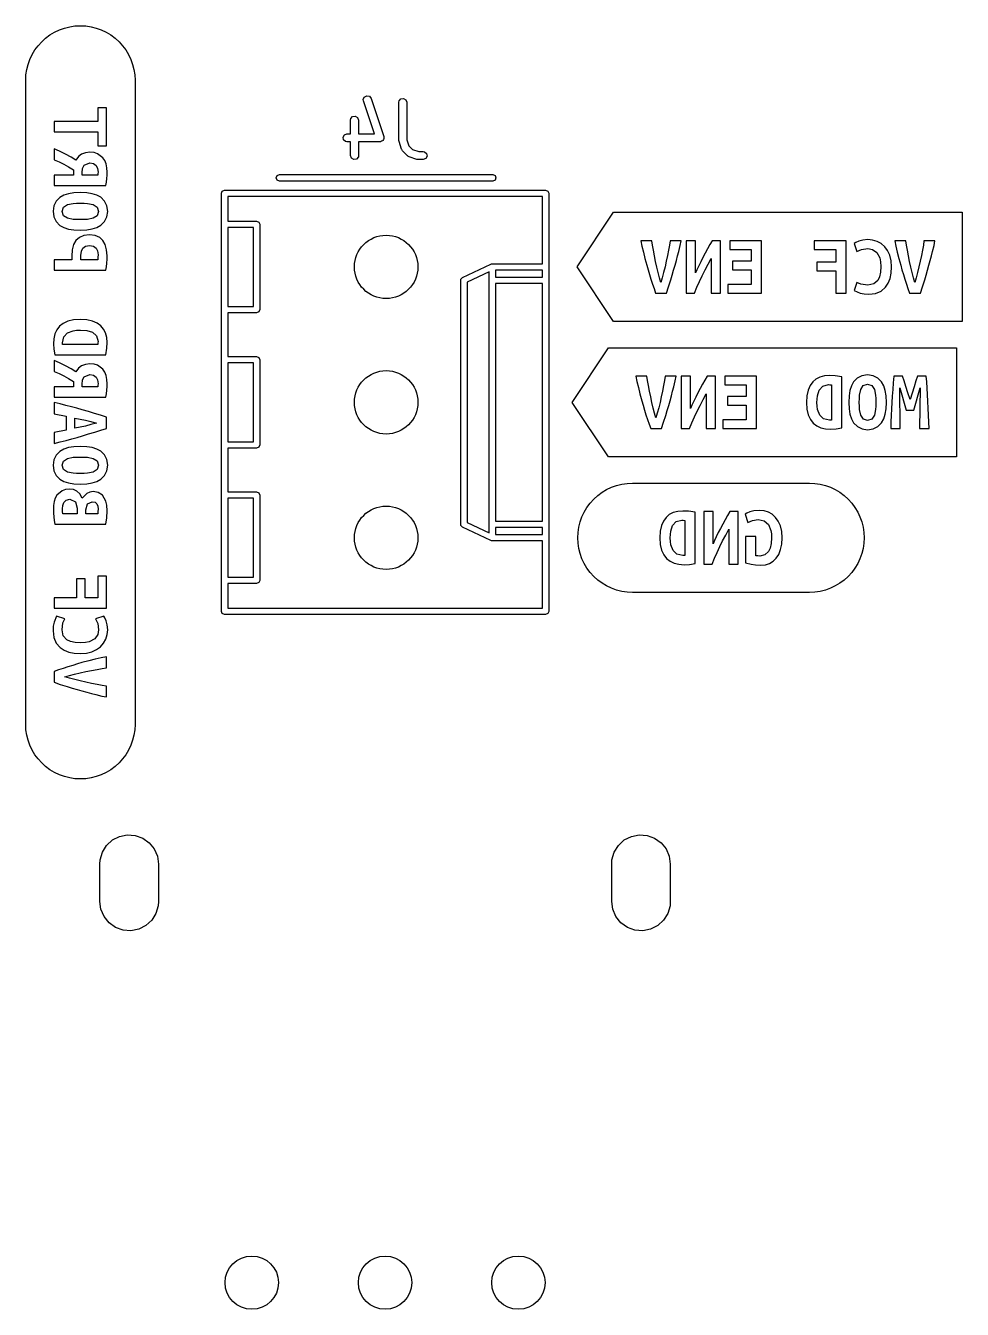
# Model space of a CAD drawing. Extents: x 64 to 231, y -147 to -43.
# Drawn here: x 64.26 to 81.82, y -146.04 to -121.97 of the extents above; entities that cross this region are included whole.
import ezdxf

# ---------------------------------------------------------------- set-up
doc = ezdxf.new("R2010")
doc.units = 0
doc.layers.add('BLACK', color=7, linetype='CONTINUOUS')

msp = doc.modelspace()

# ---------------------------------------------------------------- linework, layer by layer
at = {"layer": 'BLACK', "linetype": 'CONTINUOUS'}
for p, q in [((64.7986, -122.089), (64.8896, -122.046)), ((64.8896, -122.046), (64.9843, -122.012)), ((64.9843, -122.012), (65.082, -121.988)), ((65.082, -121.988), (65.1815, -121.973)), ((65.1815, -121.973), (65.282, -121.968)), ((65.282, -121.968), (65.3825, -121.973)), ((65.3825, -121.973), (65.482, -121.988)), ((65.482, -121.988), (65.5797, -122.012)), ((65.5797, -122.012), (65.6744, -122.046)), ((65.6744, -122.046), (65.7654, -122.089)), ((64.4894, -122.343), (64.5569, -122.268)), ((64.5569, -122.268), (64.6315, -122.201)), ((64.6315, -122.201), (64.7123, -122.141)), ((64.7123, -122.141), (64.7986, -122.089)), ((65.7654, -122.089), (65.8517, -122.141)), ((65.8517, -122.141), (65.9325, -122.201)), ((65.9325, -122.201), (66.0071, -122.268)), ((66.0071, -122.268), (66.0746, -122.343)), ((64.3347, -122.601), (64.3777, -122.51)), ((64.3777, -122.51), (64.4294, -122.424)), ((64.4294, -122.424), (64.4894, -122.343)), ((66.0746, -122.343), (66.1346, -122.424)), ((66.1346, -122.424), (66.1863, -122.51)), ((66.1863, -122.51), (66.2293, -122.601)), ((64.2763, -122.793), (64.3008, -122.696)), ((64.3008, -122.696), (64.3347, -122.601)), ((66.2293, -122.601), (66.2632, -122.696)), ((66.2632, -122.696), (66.2877, -122.793)), ((64.2566, -122.993), (64.2615, -122.893)), ((64.2566, -135.071), (64.2566, -122.993)), ((64.2615, -122.893), (64.2763, -122.793)), ((66.2877, -122.793), (66.3025, -122.893)), ((66.3025, -122.893), (66.3074, -122.993)), ((66.3074, -122.993), (66.3074, -135.071)), ((70.5887, -123.355), (70.6076, -123.307)), ((70.5925, -123.38), (70.5887, -123.355)), ((70.7977, -123.996), (70.5925, -123.38)), ((70.6076, -123.307), (70.6527, -123.283)), ((70.6527, -123.283), (70.7029, -123.293)), ((70.7029, -123.293), (70.7348, -123.333)), ((70.7348, -123.333), (70.9729, -124.047)), ((71.2553, -123.404), (71.2599, -123.379)), ((71.2553, -124.119), (71.2553, -123.404)), ((71.2599, -123.379), (71.2928, -123.339)), ((71.2928, -123.339), (71.3434, -123.331)), ((71.3434, -123.331), (71.3878, -123.356)), ((71.3878, -123.356), (71.4053, -123.404)), ((71.4053, -123.404), (71.4053, -124.106)), ((65.7725, -123.506), (65.6106, -123.506)), ((65.6106, -123.506), (65.6106, -123.765)), ((65.7725, -124.22), (65.7725, -123.506)), ((70.3506, -123.738), (70.3551, -123.712)), ((70.3506, -123.996), (70.3506, -123.738)), ((70.3551, -123.712), (70.3881, -123.673)), ((70.3881, -123.673), (70.4386, -123.664)), ((70.4386, -123.664), (70.483, -123.69)), ((70.483, -123.69), (70.5006, -123.738)), ((70.5006, -123.738), (70.5006, -123.996)), ((64.7899, -123.765), (64.7899, -123.962)), ((65.6106, -123.765), (64.7899, -123.765)), ((64.7899, -123.962), (65.6106, -123.962)), ((65.6106, -123.962), (65.6106, -124.22)), ((65.6106, -124.22), (65.7725, -124.22)), ((70.2089, -124.058), (70.2345, -124.014)), ((70.2178, -124.109), (70.2089, -124.058)), ((70.2571, -124.142), (70.2178, -124.109)), ((70.2345, -124.014), (70.2827, -123.996)), ((70.2827, -124.146), (70.2571, -124.142)), ((70.2827, -123.996), (70.3506, -123.996)), ((70.3506, -124.146), (70.2827, -124.146)), ((70.3506, -124.404), (70.3506, -124.146)), ((70.5006, -123.996), (70.7977, -123.996)), ((70.9018, -124.146), (70.5006, -124.146)), ((70.5006, -124.146), (70.5006, -124.404)), ((70.9071, -124.144), (70.9018, -124.146)), ((70.9128, -124.145), (70.9071, -124.144)), ((70.9308, -124.135), (70.9128, -124.145)), ((70.95, -124.128), (70.9308, -124.135)), ((70.9528, -124.124), (70.95, -124.128)), ((70.9579, -124.121), (70.9528, -124.124)), ((70.9654, -124.102), (70.9579, -124.121)), ((70.9756, -124.084), (70.9654, -124.102)), ((70.9729, -124.047), (70.9767, -124.073)), ((70.9767, -124.073), (70.9746, -124.078)), ((70.9746, -124.078), (70.9756, -124.084)), ((71.2559, -124.12), (71.2553, -124.119)), ((71.2592, -124.142), (71.2559, -124.12)), ((71.3068, -124.285), (71.2592, -124.142)), ((71.4053, -124.106), (71.4435, -124.221)), ((71.4435, -124.221), (71.5137, -124.291)), ((64.8939, -124.323), (64.7899, -124.277)), ((64.7899, -124.277), (64.7899, -124.482)), ((65.0034, -124.377), (64.8939, -124.323)), ((65.1082, -124.436), (65.0034, -124.377)), ((65.1994, -124.493), (65.1082, -124.436)), ((65.2443, -124.424), (65.1994, -124.493)), ((65.3058, -124.377), (65.2443, -124.424)), ((65.3796, -124.351), (65.3058, -124.377)), ((65.4614, -124.343), (65.3796, -124.351)), ((65.5386, -124.349), (65.4614, -124.343)), ((65.6051, -124.369), (65.5386, -124.349)), ((65.7059, -124.444), (65.6051, -124.369)), ((65.7404, -124.498), (65.7059, -124.444)), ((70.3681, -124.453), (70.3506, -124.404)), ((70.4125, -124.478), (70.3681, -124.453)), ((70.496, -124.43), (70.4631, -124.469)), ((70.5006, -124.404), (70.496, -124.43)), ((71.3096, -124.289), (71.3068, -124.285)), ((71.31, -124.293), (71.3096, -124.289)), ((71.3249, -124.315), (71.31, -124.293)), ((71.4202, -124.41), (71.3249, -124.315)), ((71.4242, -124.412), (71.4202, -124.41)), ((71.4266, -124.416), (71.4242, -124.412)), ((71.4495, -124.428), (71.4266, -124.416)), ((71.5923, -124.476), (71.4495, -124.428)), ((71.5137, -124.291), (71.6282, -124.329)), ((71.6282, -124.329), (71.7113, -124.329)), ((71.7113, -124.329), (71.7369, -124.334)), ((71.7595, -124.462), (71.7113, -124.479)), ((71.7369, -124.334), (71.7762, -124.367)), ((71.7851, -124.417), (71.7595, -124.462)), ((71.7762, -124.367), (71.7851, -124.417)), ((64.7899, -124.482), (64.8833, -124.522)), ((64.8833, -124.522), (64.9732, -124.567)), ((64.9732, -124.567), (65.0619, -124.617)), ((65.0619, -124.617), (65.1518, -124.671)), ((65.1518, -124.671), (65.1518, -124.773)), ((65.3137, -124.73), (65.3235, -124.644)), ((65.3235, -124.644), (65.3526, -124.585)), ((65.3526, -124.585), (65.463, -124.541)), ((65.463, -124.541), (65.5304, -124.553)), ((65.5304, -124.553), (65.5773, -124.589)), ((65.5773, -124.589), (65.6047, -124.644)), ((65.6047, -124.644), (65.6138, -124.714)), ((65.7646, -124.562), (65.7404, -124.498)), ((65.7789, -124.634), (65.7646, -124.562)), ((65.7836, -124.714), (65.7789, -124.634)), ((70.4631, -124.469), (70.4125, -124.478)), ((71.594, -124.475), (71.5923, -124.476)), ((71.616, -124.479), (71.594, -124.475)), ((71.7113, -124.479), (71.616, -124.479)), ((65.1518, -124.773), (64.7899, -124.773)), ((64.7899, -124.773), (64.7899, -124.968)), ((65.3137, -124.773), (65.3137, -124.73)), ((65.609, -124.773), (65.3137, -124.773)), ((65.613, -124.741), (65.609, -124.773)), ((65.6138, -124.714), (65.613, -124.741)), ((65.7583, -124.968), (65.7702, -124.905)), ((65.7702, -124.905), (65.7781, -124.836)), ((65.7781, -124.836), (65.7821, -124.77)), ((65.7821, -124.77), (65.7836, -124.714)), ((68.957, -124.822), (68.9746, -124.78)), ((68.9746, -124.864), (68.957, -124.822)), ((68.9746, -124.78), (69.017, -124.762)), ((69.017, -124.882), (68.9746, -124.864)), ((69.017, -124.762), (73.017, -124.762)), ((73.017, -124.882), (69.017, -124.882)), ((73.017, -124.762), (73.0594, -124.78)), ((73.0594, -124.864), (73.017, -124.882)), ((73.0594, -124.78), (73.077, -124.822)), ((73.077, -124.822), (73.0594, -124.864)), ((64.7899, -124.968), (65.7583, -124.968)), ((64.9711, -125.148), (64.8986, -125.189)), ((65.0592, -125.12), (64.9711, -125.148)), ((65.1628, -125.102), (65.0592, -125.12)), ((65.282, -125.097), (65.1628, -125.102)), ((65.4012, -125.102), (65.282, -125.097)), ((65.5048, -125.119), (65.4012, -125.102)), ((65.5929, -125.147), (65.5048, -125.119)), ((65.6654, -125.187), (65.5929, -125.147)), ((67.927, -125.112), (67.9446, -125.07)), ((67.927, -132.952), (67.927, -125.112)), ((67.9446, -125.07), (67.987, -125.052)), ((67.987, -125.052), (74.007, -125.052)), ((73.947, -125.172), (68.047, -125.172)), ((68.047, -125.172), (68.047, -125.632)), ((73.947, -126.432), (73.947, -125.172)), ((74.007, -125.052), (74.0494, -125.07)), ((74.0494, -125.07), (74.067, -125.112)), ((74.067, -125.112), (74.067, -132.952)), ((64.7836, -125.345), (64.7692, -125.449)), ((64.8267, -125.259), (64.7836, -125.345)), ((64.8986, -125.189), (64.8267, -125.259)), ((64.9391, -125.451), (64.9661, -125.37)), ((64.9661, -125.37), (65.0399, -125.323)), ((65.0399, -125.323), (65.1487, -125.301)), ((65.1487, -125.301), (65.2129, -125.296)), ((65.2129, -125.296), (65.282, -125.295)), ((65.282, -125.295), (65.3513, -125.296)), ((65.3513, -125.296), (65.4161, -125.301)), ((65.4161, -125.301), (65.5249, -125.323)), ((65.5249, -125.323), (65.5979, -125.37)), ((65.5979, -125.37), (65.6249, -125.451)), ((65.7373, -125.257), (65.6654, -125.187)), ((65.7804, -125.344), (65.7373, -125.257)), ((65.7948, -125.451), (65.7804, -125.344)), ((64.7692, -125.449), (64.7836, -125.555)), ((64.7836, -125.555), (64.8267, -125.643)), ((64.8267, -125.643), (64.8986, -125.713)), ((64.9661, -125.532), (64.9391, -125.451)), ((65.0391, -125.578), (64.9661, -125.532)), ((65.1479, -125.601), (65.0391, -125.578)), ((65.2127, -125.605), (65.1479, -125.601)), ((65.282, -125.606), (65.2127, -125.605)), ((65.3511, -125.605), (65.282, -125.606)), ((65.4154, -125.601), (65.3511, -125.605)), ((65.5241, -125.578), (65.4154, -125.601)), ((65.5979, -125.532), (65.5241, -125.578)), ((65.6249, -125.451), (65.5979, -125.532)), ((65.6654, -125.711), (65.7373, -125.64)), ((65.7373, -125.64), (65.7804, -125.554)), ((65.7804, -125.554), (65.7948, -125.451)), ((68.047, -125.632), (68.587, -125.632)), ((68.587, -125.632), (68.6294, -125.65)), ((68.6294, -125.65), (68.647, -125.692)), ((74.5979, -126.492), (75.2815, -125.467)), ((75.2815, -125.467), (81.8233, -125.467)), ((81.8233, -125.467), (81.8233, -127.517)), ((64.8986, -125.713), (64.9711, -125.753)), ((64.9711, -125.753), (65.0592, -125.782)), ((65.0592, -125.782), (65.1628, -125.799)), ((65.1628, -125.799), (65.282, -125.805)), ((65.3484, -125.903), (65.2635, -125.938)), ((65.282, -125.805), (65.4012, -125.799)), ((65.455, -125.892), (65.3484, -125.903)), ((65.4012, -125.799), (65.5048, -125.781)), ((65.5606, -125.903), (65.455, -125.892)), ((65.5048, -125.781), (65.5929, -125.752)), ((65.6445, -125.938), (65.5606, -125.903)), ((65.5929, -125.752), (65.6654, -125.711)), ((68.047, -125.752), (68.047, -127.232)), ((68.527, -125.752), (68.047, -125.752)), ((68.527, -127.232), (68.527, -125.752)), ((68.647, -125.692), (68.647, -127.292)), ((65.1566, -126.075), (65.1304, -126.173)), ((65.2002, -125.996), (65.1566, -126.075)), ((65.2635, -125.938), (65.2002, -125.996)), ((65.3009, -126.199), (65.3288, -126.14)), ((65.3288, -126.14), (65.3794, -126.104)), ((65.3794, -126.104), (65.4566, -126.092)), ((65.4566, -126.092), (65.5298, -126.104)), ((65.5298, -126.104), (65.5781, -126.139)), ((65.5781, -126.139), (65.6049, -126.193)), ((65.7067, -125.995), (65.6445, -125.938)), ((65.7494, -126.073), (65.7067, -125.995)), ((65.7751, -126.17), (65.7494, -126.073)), ((75.9989, -126.001), (75.7941, -126.001)), ((75.7941, -126.001), (75.8153, -126.102)), ((75.8153, -126.102), (75.8409, -126.214)), ((76.0132, -126.084), (75.9989, -126.001)), ((76.0307, -126.179), (76.0132, -126.084)), ((76.3299, -126.084), (76.3132, -126.178)), ((76.3418, -126.001), (76.3299, -126.084)), ((76.5482, -126.001), (76.3418, -126.001)), ((76.5037, -126.201), (76.5299, -126.09)), ((76.5299, -126.09), (76.5482, -126.001)), ((76.8181, -126.001), (76.6418, -126.001)), ((76.6418, -126.001), (76.6418, -126.984)), ((76.8181, -126.606), (76.8181, -126.001)), ((77.0879, -126.074), (77.0435, -126.153)), ((77.1324, -126.001), (77.0879, -126.074)), ((77.2895, -126.001), (77.1324, -126.001)), ((77.2895, -126.984), (77.2895, -126.001)), ((78.0563, -126.001), (77.461, -126.001)), ((77.461, -126.001), (77.461, -126.163)), ((78.0563, -126.984), (78.0563, -126.001)), ((79.6438, -126.001), (79.0421, -126.001)), ((79.0421, -126.001), (79.0421, -126.163)), ((79.6438, -126.984), (79.6438, -126.001)), ((79.8272, -126.032), (79.7946, -126.051)), ((79.7946, -126.051), (79.8454, -126.206)), ((79.8803, -126.008), (79.8272, -126.032)), ((79.9542, -125.988), (79.8803, -126.008)), ((80.0486, -125.979), (79.9542, -125.988)), ((80.1417, -125.988), (80.0486, -125.979)), ((80.2272, -126.013), (80.1417, -125.988)), ((80.3034, -126.055), (80.2272, -126.013)), ((80.3685, -126.113), (80.3034, -126.055)), ((80.4215, -126.187), (80.3685, -126.113)), ((80.7614, -126.001), (80.5566, -126.001)), ((80.5566, -126.001), (80.5778, -126.102)), ((80.5778, -126.102), (80.6034, -126.214)), ((80.7757, -126.084), (80.7614, -126.001)), ((80.7932, -126.179), (80.7757, -126.084)), ((81.0924, -126.084), (81.0757, -126.178)), ((81.1043, -126.001), (81.0924, -126.084)), ((81.3107, -126.001), (81.1043, -126.001)), ((81.2662, -126.201), (81.2924, -126.09)), ((81.2924, -126.09), (81.3107, -126.001)), ((65.1217, -126.36), (64.7899, -126.36)), ((64.7899, -126.36), (64.7899, -126.555)), ((65.1304, -126.173), (65.1217, -126.29)), ((65.1217, -126.29), (65.1217, -126.36)), ((65.2915, -126.281), (65.3009, -126.199)), ((65.2915, -126.36), (65.2915, -126.281)), ((65.609, -126.36), (65.2915, -126.36)), ((65.6049, -126.193), (65.6138, -126.263)), ((65.613, -126.312), (65.609, -126.36)), ((65.6138, -126.263), (65.613, -126.312)), ((65.7836, -126.286), (65.7751, -126.17)), ((65.7781, -126.419), (65.7821, -126.348)), ((65.7821, -126.348), (65.7836, -126.286)), ((75.8409, -126.214), (75.8707, -126.335)), ((75.8707, -126.335), (75.9044, -126.461)), ((76.0505, -126.282), (76.0307, -126.179)), ((76.0719, -126.388), (76.0505, -126.282)), ((76.0949, -126.494), (76.0719, -126.388)), ((76.2712, -126.386), (76.2473, -126.493)), ((76.2932, -126.281), (76.2712, -126.386)), ((76.3132, -126.178), (76.2932, -126.281)), ((76.4355, -126.461), (76.46, -126.371)), ((76.46, -126.371), (76.4827, -126.285)), ((76.4827, -126.285), (76.5037, -126.201)), ((76.957, -126.316), (76.9165, -126.396)), ((76.9996, -126.235), (76.957, -126.316)), ((77.0435, -126.153), (76.9996, -126.235)), ((77.0543, -126.441), (77.1133, -126.332)), ((77.1133, -126.332), (77.1133, -126.984)), ((77.461, -126.163), (77.861, -126.163)), ((77.861, -126.384), (77.5134, -126.384)), ((77.5134, -126.384), (77.5134, -126.546)), ((77.861, -126.163), (77.861, -126.384)), ((79.0421, -126.163), (79.4485, -126.163)), ((79.4485, -126.163), (79.4485, -126.402)), ((79.8454, -126.206), (79.9335, -126.166)), ((79.9335, -126.166), (80.0518, -126.149)), ((80.0518, -126.149), (80.1415, -126.166)), ((80.1415, -126.166), (80.2193, -126.221)), ((80.2193, -126.221), (80.2748, -126.325)), ((80.2748, -126.325), (80.2909, -126.398)), ((80.4614, -126.275), (80.4215, -126.187)), ((80.4864, -126.377), (80.4614, -126.275)), ((80.4947, -126.492), (80.4864, -126.377)), ((80.6034, -126.214), (80.6332, -126.335)), ((80.6332, -126.335), (80.6669, -126.461)), ((80.813, -126.282), (80.7932, -126.179)), ((80.8344, -126.388), (80.813, -126.282)), ((80.8574, -126.494), (80.8344, -126.388)), ((81.0337, -126.386), (81.0098, -126.493)), ((81.0557, -126.281), (81.0337, -126.386)), ((81.0757, -126.178), (81.0557, -126.281)), ((81.198, -126.461), (81.2225, -126.371)), ((81.2225, -126.371), (81.2452, -126.285)), ((81.2452, -126.285), (81.2662, -126.201)), ((64.7899, -126.555), (65.7598, -126.555)), ((65.7598, -126.555), (65.7709, -126.491)), ((65.7709, -126.491), (65.7781, -126.419)), ((72.4514, -126.688), (72.9814, -126.438)), ((72.947, -126.587), (72.537, -126.78)), ((72.947, -131.477), (72.947, -126.587)), ((72.9814, -126.438), (72.9947, -126.437)), ((72.9947, -126.437), (73.007, -126.432)), ((73.007, -126.432), (73.947, -126.432)), ((73.067, -126.552), (73.067, -126.682)), ((73.947, -126.552), (73.067, -126.552)), ((73.947, -126.682), (73.947, -126.552)), ((75.2815, -127.517), (74.5979, -126.492)), ((75.9044, -126.461), (75.9291, -126.548)), ((75.9291, -126.548), (75.9552, -126.636)), ((76.1196, -126.599), (76.0949, -126.494)), ((76.145, -126.697), (76.1196, -126.599)), ((76.2219, -126.598), (76.196, -126.696)), ((76.2473, -126.493), (76.2219, -126.598)), ((76.3825, -126.644), (76.4095, -126.553)), ((76.4095, -126.553), (76.4355, -126.461)), ((76.846, -126.544), (76.8181, -126.606)), ((76.8792, -126.473), (76.846, -126.544)), ((76.9165, -126.396), (76.8792, -126.473)), ((76.9443, -126.658), (76.998, -126.549)), ((76.998, -126.549), (77.0543, -126.441)), ((77.5134, -126.546), (77.861, -126.546)), ((77.861, -126.546), (77.861, -126.822)), ((79.4485, -126.402), (79.0929, -126.402)), ((79.0929, -126.402), (79.0929, -126.563)), ((79.0929, -126.563), (79.4485, -126.563)), ((79.4485, -126.563), (79.4485, -126.984)), ((80.2898, -126.591), (80.2705, -126.677)), ((80.2963, -126.487), (80.2898, -126.591)), ((80.2909, -126.398), (80.2963, -126.487)), ((80.4673, -126.71), (80.4879, -126.608)), ((80.4879, -126.608), (80.4947, -126.492)), ((80.6669, -126.461), (80.6916, -126.548)), ((80.6916, -126.548), (80.7177, -126.636)), ((80.8821, -126.599), (80.8574, -126.494)), ((80.9075, -126.697), (80.8821, -126.599)), ((80.9844, -126.598), (80.9585, -126.696)), ((81.0098, -126.493), (80.9844, -126.598)), ((81.145, -126.644), (81.172, -126.553)), ((81.172, -126.553), (81.198, -126.461)), ((72.417, -126.742), (72.421, -126.732)), ((72.417, -131.322), (72.417, -126.742)), ((72.4205, -126.722), (72.4295, -126.712)), ((72.421, -126.732), (72.4205, -126.722)), ((72.4295, -126.712), (72.4346, -126.7)), ((72.4346, -126.7), (72.4443, -126.696)), ((72.4443, -126.696), (72.4514, -126.688)), ((72.537, -126.78), (72.537, -131.284)), ((73.067, -126.682), (73.947, -126.682)), ((73.067, -126.802), (73.067, -131.262)), ((73.947, -126.802), (73.067, -126.802)), ((73.947, -131.262), (73.947, -126.802)), ((75.9552, -126.636), (75.983, -126.725)), ((75.983, -126.725), (76.012, -126.813)), ((76.012, -126.813), (76.0416, -126.9)), ((76.1704, -126.784), (76.145, -126.697)), ((76.196, -126.696), (76.1704, -126.784)), ((76.2735, -126.984), (76.3128, -126.867)), ((76.3128, -126.867), (76.3545, -126.736)), ((76.3545, -126.736), (76.3825, -126.644)), ((76.8448, -126.875), (76.8932, -126.766)), ((76.8932, -126.766), (76.9443, -126.658)), ((77.861, -126.822), (77.4261, -126.822)), ((77.4261, -126.822), (77.4261, -126.984)), ((79.8422, -126.783), (79.793, -126.936)), ((79.9224, -126.817), (79.8422, -126.783)), ((80.0486, -126.835), (79.9224, -126.817)), ((80.1619, -126.812), (80.0486, -126.835)), ((80.2383, -126.745), (80.1619, -126.812)), ((80.2705, -126.677), (80.2383, -126.745)), ((80.3852, -126.871), (80.4331, -126.798)), ((80.4331, -126.798), (80.4673, -126.71)), ((80.7177, -126.636), (80.7455, -126.725)), ((80.7455, -126.725), (80.7745, -126.813)), ((80.7745, -126.813), (80.8041, -126.9)), ((80.9329, -126.784), (80.9075, -126.697)), ((80.9585, -126.696), (80.9329, -126.784)), ((81.036, -126.984), (81.0753, -126.867)), ((81.0753, -126.867), (81.117, -126.736)), ((81.117, -126.736), (81.145, -126.644)), ((76.0416, -126.9), (76.0719, -126.984)), ((76.0719, -126.984), (76.2735, -126.984)), ((76.6418, -126.984), (76.799, -126.984)), ((76.799, -126.984), (76.8448, -126.875)), ((77.1133, -126.984), (77.2895, -126.984)), ((77.4261, -126.984), (78.0563, -126.984)), ((79.4485, -126.984), (79.6438, -126.984)), ((79.793, -126.936), (79.9049, -126.983)), ((79.9049, -126.983), (79.9809, -126.999)), ((79.9809, -126.999), (80.0677, -127.005)), ((80.0677, -127.005), (80.1954, -126.99)), ((80.1954, -126.99), (80.3012, -126.945)), ((80.3012, -126.945), (80.3852, -126.871)), ((80.8041, -126.9), (80.8344, -126.984)), ((80.8344, -126.984), (81.036, -126.984)), ((68.047, -127.232), (68.527, -127.232)), ((68.6294, -127.334), (68.587, -127.352)), ((68.647, -127.292), (68.6294, -127.334)), ((64.9623, -127.553), (64.8931, -127.606)), ((65.0494, -127.512), (64.9623, -127.553)), ((65.1556, -127.486), (65.0494, -127.512)), ((65.282, -127.478), (65.1556, -127.486)), ((65.4056, -127.486), (65.282, -127.478)), ((65.5098, -127.509), (65.4056, -127.486)), ((65.5959, -127.546), (65.5098, -127.509)), ((65.6654, -127.595), (65.5959, -127.546)), ((68.587, -127.352), (68.047, -127.352)), ((68.047, -127.352), (68.047, -128.172)), ((81.8233, -127.517), (75.2815, -127.517)), ((64.805, -127.75), (64.7841, -127.838)), ((64.8409, -127.673), (64.805, -127.75)), ((64.8931, -127.606), (64.8409, -127.673)), ((64.947, -127.913), (64.9724, -127.801)), ((64.9724, -127.801), (65.0423, -127.728)), ((65.0423, -127.728), (65.1479, -127.688)), ((65.1479, -127.688), (65.212, -127.679)), ((65.212, -127.679), (65.282, -127.676)), ((65.282, -127.676), (65.4058, -127.686)), ((65.4058, -127.686), (65.5122, -127.719)), ((65.5122, -127.719), (65.586, -127.784)), ((65.586, -127.784), (65.6138, -127.891)), ((65.7184, -127.657), (65.6654, -127.595)), ((65.7551, -127.731), (65.7184, -127.657)), ((65.7765, -127.815), (65.7551, -127.731)), ((65.7836, -127.908), (65.7765, -127.815)), ((64.7841, -127.838), (64.7772, -127.933)), ((64.7772, -127.933), (64.7827, -128.036)), ((64.7827, -128.036), (64.801, -128.143)), ((64.947, -127.93), (64.947, -127.913)), ((64.9486, -127.948), (64.947, -127.93)), ((65.609, -127.948), (64.9486, -127.948)), ((65.613, -127.919), (65.609, -127.948)), ((65.6138, -127.891), (65.613, -127.919)), ((65.7598, -128.143), (65.7789, -128.018)), ((65.7789, -128.018), (65.7836, -127.908)), ((74.5042, -129.032), (75.1878, -128.007)), ((75.1878, -128.007), (81.7138, -128.007)), ((81.7138, -128.007), (81.7138, -130.057)), ((64.8939, -128.291), (64.7899, -128.246)), ((64.7899, -128.246), (64.7899, -128.451)), ((64.801, -128.143), (65.7598, -128.143)), ((65.0034, -128.346), (64.8939, -128.291)), ((65.4614, -128.311), (65.3796, -128.32)), ((65.5386, -128.318), (65.4614, -128.311)), ((68.047, -128.172), (68.587, -128.172)), ((68.047, -128.292), (68.047, -129.772)), ((68.527, -128.292), (68.047, -128.292)), ((68.527, -129.772), (68.527, -128.292)), ((68.587, -128.172), (68.6294, -128.19)), ((68.6294, -128.19), (68.647, -128.232)), ((68.647, -128.232), (68.647, -129.832)), ((64.7899, -128.451), (64.8833, -128.49)), ((64.8833, -128.49), (64.9732, -128.536)), ((64.9732, -128.536), (65.0619, -128.586)), ((65.1082, -128.405), (65.0034, -128.346)), ((65.1994, -128.462), (65.1082, -128.405)), ((65.2443, -128.393), (65.1994, -128.462)), ((65.3058, -128.346), (65.2443, -128.393)), ((65.3796, -128.32), (65.3058, -128.346)), ((65.3235, -128.613), (65.3526, -128.554)), ((65.3526, -128.554), (65.463, -128.51)), ((65.463, -128.51), (65.5304, -128.522)), ((65.5304, -128.522), (65.5773, -128.557)), ((65.6051, -128.337), (65.5386, -128.318)), ((65.7059, -128.413), (65.6051, -128.337)), ((65.7404, -128.467), (65.7059, -128.413)), ((65.7646, -128.53), (65.7404, -128.467)), ((65.7789, -128.603), (65.7646, -128.53)), ((75.9052, -128.541), (75.7005, -128.541)), ((75.7005, -128.541), (75.7217, -128.642)), ((75.9195, -128.624), (75.9052, -128.541)), ((76.2481, -128.541), (76.2362, -128.624)), ((76.4545, -128.541), (76.2481, -128.541)), ((76.4363, -128.63), (76.4545, -128.541)), ((76.7244, -128.541), (76.5482, -128.541)), ((76.5482, -128.541), (76.5482, -129.524)), ((76.7244, -129.146), (76.7244, -128.541)), ((77.0387, -128.541), (76.9943, -128.614)), ((77.1959, -128.541), (77.0387, -128.541)), ((77.1959, -129.524), (77.1959, -128.541)), ((77.9626, -128.541), (77.3673, -128.541)), ((77.3673, -128.541), (77.3673, -128.703)), ((77.9626, -129.524), (77.9626, -128.541)), ((79.2368, -128.537), (79.1525, -128.559)), ((79.3295, -128.53), (79.2368, -128.537)), ((79.439, -128.535), (79.3295, -128.53)), ((79.5644, -128.554), (79.439, -128.535)), ((79.5644, -129.513), (79.5644, -128.554)), ((79.9408, -128.534), (79.853, -128.577)), ((80.047, -128.519), (79.9408, -128.534)), ((80.15, -128.534), (80.047, -128.519)), ((80.2368, -128.577), (80.15, -128.534)), ((80.5392, -128.541), (80.5282, -128.668)), ((80.7011, -128.541), (80.5392, -128.541)), ((80.7297, -128.626), (80.7011, -128.541)), ((80.9821, -128.541), (80.9543, -128.627)), ((81.144, -128.541), (80.9821, -128.541)), ((81.1545, -128.649), (81.144, -128.541)), ((65.1518, -128.741), (64.7899, -128.741)), ((64.7899, -128.741), (64.7899, -128.937)), ((65.0619, -128.586), (65.1518, -128.64)), ((65.1518, -128.64), (65.1518, -128.741)), ((65.3137, -128.699), (65.3235, -128.613)), ((65.3137, -128.741), (65.3137, -128.699)), ((65.609, -128.741), (65.3137, -128.741)), ((65.5773, -128.557), (65.6047, -128.613)), ((65.6047, -128.613), (65.6138, -128.683)), ((65.613, -128.71), (65.609, -128.741)), ((65.6138, -128.683), (65.613, -128.71)), ((65.7781, -128.805), (65.7821, -128.738)), ((65.7836, -128.683), (65.7789, -128.603)), ((65.7821, -128.738), (65.7836, -128.683)), ((75.7217, -128.642), (75.7473, -128.754)), ((75.7473, -128.754), (75.7771, -128.875)), ((75.937, -128.719), (75.9195, -128.624)), ((75.9568, -128.822), (75.937, -128.719)), ((76.2196, -128.718), (76.1995, -128.821)), ((76.2362, -128.624), (76.2196, -128.718)), ((76.3891, -128.825), (76.4101, -128.741)), ((76.4101, -128.741), (76.4363, -128.63)), ((76.906, -128.775), (76.8633, -128.856)), ((76.9498, -128.693), (76.906, -128.775)), ((76.9943, -128.614), (76.9498, -128.693)), ((77.3673, -128.703), (77.7674, -128.703)), ((77.7674, -128.703), (77.7674, -128.924)), ((78.9673, -128.718), (78.9302, -128.804)), ((79.0167, -128.649), (78.9673, -128.718)), ((79.0785, -128.596), (79.0167, -128.649)), ((79.1525, -128.559), (79.0785, -128.596)), ((79.1406, -128.802), (79.2057, -128.728)), ((79.2057, -128.728), (79.312, -128.7)), ((79.312, -128.7), (79.3406, -128.701)), ((79.3406, -128.701), (79.3692, -128.705)), ((79.3692, -128.705), (79.3692, -129.365)), ((79.7439, -128.721), (79.7156, -128.809)), ((79.7835, -128.649), (79.7439, -128.721)), ((79.853, -128.577), (79.7835, -128.649)), ((79.897, -128.898), (79.9192, -128.789)), ((79.9192, -128.789), (79.9661, -128.716)), ((79.9661, -128.716), (80.047, -128.689)), ((80.047, -128.689), (80.128, -128.716)), ((80.128, -128.716), (80.1748, -128.79)), ((80.1748, -128.79), (80.197, -128.899)), ((80.3074, -128.649), (80.2368, -128.577)), ((80.3484, -128.721), (80.3074, -128.649)), ((80.3776, -128.809), (80.3484, -128.721)), ((80.5177, -128.792), (80.5082, -128.914)), ((80.5282, -128.668), (80.5177, -128.792)), ((80.6598, -129.524), (80.6503, -128.761)), ((80.6503, -128.761), (80.7709, -129.176)), ((80.7646, -128.734), (80.7297, -128.626)), ((80.8043, -128.855), (80.7646, -128.734)), ((80.9186, -128.74), (80.8805, -128.862)), ((80.9138, -129.176), (81.0297, -128.761)), ((80.9543, -128.627), (80.9186, -128.74)), ((81.0297, -128.761), (81.0218, -129.524)), ((81.1638, -128.765), (81.1545, -128.649)), ((81.172, -128.888), (81.1638, -128.765)), ((64.7899, -128.937), (65.7583, -128.937)), ((65.7583, -128.937), (65.7702, -128.874)), ((65.7702, -128.874), (65.7781, -128.805)), ((75.1878, -130.057), (74.5042, -129.032)), ((75.7771, -128.875), (75.8108, -129.001)), ((75.8108, -129.001), (75.8354, -129.088)), ((75.9783, -128.928), (75.9568, -128.822)), ((76.0013, -129.034), (75.9783, -128.928)), ((76.0259, -129.139), (76.0013, -129.034)), ((76.1537, -129.033), (76.1283, -129.138)), ((76.1775, -128.926), (76.1537, -129.033)), ((76.1995, -128.821), (76.1775, -128.926)), ((76.3159, -129.093), (76.3418, -129.001)), ((76.3418, -129.001), (76.3663, -128.911)), ((76.3663, -128.911), (76.3891, -128.825)), ((76.7855, -129.013), (76.7524, -129.084)), ((76.8228, -128.936), (76.7855, -129.013)), ((76.8633, -128.856), (76.8228, -128.936)), ((76.9043, -129.089), (76.9607, -128.981)), ((76.9607, -128.981), (77.0197, -128.872)), ((77.0197, -128.872), (77.0197, -129.524)), ((77.7674, -128.924), (77.4197, -128.924)), ((77.4197, -128.924), (77.4197, -129.086)), ((78.907, -128.908), (78.8993, -129.032)), ((78.8993, -129.032), (78.9078, -129.158)), ((78.9302, -128.804), (78.907, -128.908)), ((79.0977, -129.032), (79.1072, -128.908)), ((79.1007, -129.102), (79.0977, -129.032)), ((79.1072, -128.908), (79.1406, -128.802)), ((79.6987, -128.913), (79.693, -129.032)), ((79.693, -129.032), (79.6988, -129.151)), ((79.7156, -128.809), (79.6987, -128.913)), ((79.8915, -129.032), (79.8928, -128.963)), ((79.8928, -129.101), (79.8915, -129.032)), ((79.8928, -128.963), (79.897, -128.898)), ((80.197, -128.899), (80.2012, -128.963)), ((80.2012, -128.963), (80.2026, -129.032)), ((80.2026, -129.032), (80.2012, -129.101)), ((80.3952, -128.913), (80.3776, -128.809)), ((80.401, -129.032), (80.3952, -128.913)), ((80.3953, -129.151), (80.401, -129.032)), ((80.5003, -129.034), (80.4937, -129.155)), ((80.5082, -128.914), (80.5003, -129.034)), ((80.844, -128.976), (80.8043, -128.855)), ((80.8805, -128.862), (80.844, -128.976)), ((81.1789, -129.015), (81.172, -128.888)), ((81.1851, -129.144), (81.1789, -129.015)), ((64.9013, -129.063), (64.7899, -129.037)), ((64.7899, -129.037), (64.7899, -129.246)), ((64.7899, -129.246), (65.0169, -129.292)), ((65.0095, -129.089), (64.9013, -129.063)), ((65.1144, -129.116), (65.0095, -129.089)), ((65.2161, -129.143), (65.1144, -129.116)), ((65.3145, -129.171), (65.2161, -129.143)), ((65.434, -129.205), (65.3145, -129.171)), ((65.5501, -129.24), (65.434, -129.205)), ((65.6629, -129.275), (65.5501, -129.24)), ((65.7725, -129.31), (65.6629, -129.275)), ((75.8354, -129.088), (75.8616, -129.176)), ((75.8616, -129.176), (75.8894, -129.265)), ((75.8894, -129.265), (75.9183, -129.353)), ((76.0513, -129.237), (76.0259, -129.139)), ((76.0767, -129.324), (76.0513, -129.237)), ((76.1023, -129.236), (76.0767, -129.324)), ((76.1283, -129.138), (76.1023, -129.236)), ((76.2192, -129.407), (76.2608, -129.276)), ((76.2608, -129.276), (76.2889, -129.184)), ((76.2889, -129.184), (76.3159, -129.093)), ((76.7524, -129.084), (76.7244, -129.146)), ((76.7995, -129.306), (76.8506, -129.198)), ((76.8506, -129.198), (76.9043, -129.089)), ((77.4197, -129.086), (77.7674, -129.086)), ((77.7674, -129.086), (77.7674, -129.362)), ((78.9078, -129.158), (78.9334, -129.265)), ((78.9334, -129.265), (78.9741, -129.352)), ((79.1096, -129.166), (79.1007, -129.102)), ((79.1493, -129.272), (79.1096, -129.166)), ((79.2223, -129.342), (79.1493, -129.272)), ((79.6988, -129.151), (79.716, -129.255)), ((79.716, -129.255), (79.7448, -129.343)), ((79.897, -129.165), (79.8928, -129.101)), ((79.9192, -129.274), (79.897, -129.165)), ((79.9669, -129.348), (79.9192, -129.274)), ((80.1748, -129.275), (80.128, -129.348)), ((80.197, -129.166), (80.1748, -129.275)), ((80.2012, -129.101), (80.197, -129.166)), ((80.3497, -129.343), (80.3782, -129.255)), ((80.3782, -129.255), (80.3953, -129.151)), ((80.4884, -129.276), (80.484, -129.399)), ((80.4937, -129.155), (80.4884, -129.276)), ((80.7709, -129.176), (80.9138, -129.176)), ((81.1908, -129.273), (81.1851, -129.144)), ((81.1962, -129.401), (81.1908, -129.273)), ((65.0169, -129.292), (65.0169, -129.554)), ((65.1788, -129.518), (65.1788, -129.326)), ((65.1788, -129.326), (65.2804, -129.345)), ((65.2804, -129.498), (65.1788, -129.518)), ((65.2804, -129.345), (65.378, -129.366)), ((65.378, -129.476), (65.2804, -129.498)), ((65.378, -129.366), (65.4765, -129.392)), ((65.4765, -129.45), (65.378, -129.476)), ((65.4765, -129.392), (65.582, -129.421)), ((65.582, -129.421), (65.4765, -129.45)), ((65.7725, -129.523), (65.7725, -129.31)), ((75.9183, -129.353), (75.9479, -129.44)), ((75.9479, -129.44), (75.9783, -129.524)), ((76.1799, -129.524), (76.2192, -129.407)), ((76.7053, -129.524), (76.7511, -129.415)), ((76.7511, -129.415), (76.7995, -129.306)), ((77.7674, -129.362), (77.3324, -129.362)), ((77.3324, -129.362), (77.3324, -129.524)), ((78.9741, -129.352), (79.0279, -129.421)), ((79.0279, -129.421), (79.0939, -129.473)), ((79.0939, -129.473), (79.1715, -129.509)), ((79.1715, -129.509), (79.259, -129.53)), ((79.3342, -129.367), (79.2223, -129.342)), ((79.3517, -129.367), (79.3342, -129.367)), ((79.3692, -129.365), (79.3517, -129.367)), ((79.4573, -129.531), (79.5644, -129.513)), ((79.7448, -129.343), (79.7851, -129.415)), ((79.7851, -129.415), (79.8549, -129.487)), ((79.8549, -129.487), (79.9417, -129.53)), ((80.047, -129.375), (79.9669, -129.348)), ((80.128, -129.348), (80.047, -129.375)), ((80.1517, -129.53), (80.2398, -129.487)), ((80.2398, -129.487), (80.3098, -129.415)), ((80.3098, -129.415), (80.3497, -129.343)), ((80.484, -129.399), (80.4804, -129.524)), ((81.2011, -129.524), (81.1962, -129.401)), ((65.0169, -129.554), (64.7899, -129.599)), ((64.7899, -129.599), (64.7899, -129.802)), ((64.904, -129.774), (65.014, -129.746)), ((65.014, -129.746), (65.1199, -129.718)), ((65.1199, -129.718), (65.2217, -129.689)), ((65.2217, -129.689), (65.3193, -129.661)), ((65.3193, -129.661), (65.4372, -129.625)), ((65.4372, -129.625), (65.5521, -129.59)), ((65.5521, -129.59), (65.6638, -129.556)), ((65.6638, -129.556), (65.7725, -129.523)), ((75.9783, -129.524), (76.1799, -129.524)), ((76.5482, -129.524), (76.7053, -129.524)), ((77.0197, -129.524), (77.1959, -129.524)), ((77.3324, -129.524), (77.9626, -129.524)), ((79.259, -129.53), (79.3549, -129.537)), ((79.3549, -129.537), (79.4573, -129.531)), ((79.9417, -129.53), (80.0454, -129.545)), ((80.0454, -129.545), (80.1517, -129.53)), ((80.4804, -129.524), (80.6598, -129.524)), ((81.0218, -129.524), (81.2011, -129.524)), ((64.7899, -129.802), (64.904, -129.774)), ((64.8986, -129.951), (64.8267, -130.021)), ((64.9711, -129.911), (64.8986, -129.951)), ((65.0592, -129.882), (64.9711, -129.911)), ((65.1628, -129.865), (65.0592, -129.882)), ((65.282, -129.859), (65.1628, -129.865)), ((65.4012, -129.865), (65.282, -129.859)), ((65.5048, -129.882), (65.4012, -129.865)), ((65.5929, -129.91), (65.5048, -129.882)), ((65.6654, -129.95), (65.5929, -129.91)), ((65.7373, -130.019), (65.6654, -129.95)), ((68.047, -129.772), (68.527, -129.772)), ((68.587, -129.892), (68.047, -129.892)), ((68.047, -129.892), (68.047, -130.712)), ((68.6294, -129.874), (68.587, -129.892)), ((68.647, -129.832), (68.6294, -129.874)), ((64.7836, -130.108), (64.7692, -130.212)), ((64.7692, -130.212), (64.7836, -130.318)), ((64.8267, -130.021), (64.7836, -130.108)), ((64.9391, -130.213), (64.9661, -130.133)), ((64.9661, -130.294), (64.9391, -130.213)), ((64.9661, -130.133), (65.0399, -130.085)), ((65.0399, -130.085), (65.1487, -130.063)), ((65.1487, -130.063), (65.2129, -130.059)), ((65.2129, -130.059), (65.282, -130.058)), ((65.282, -130.058), (65.3513, -130.059)), ((65.3513, -130.059), (65.4161, -130.063)), ((65.4161, -130.063), (65.5249, -130.085)), ((65.5249, -130.085), (65.5979, -130.132)), ((65.5979, -130.132), (65.6249, -130.213)), ((65.6249, -130.213), (65.5979, -130.294)), ((65.7804, -130.107), (65.7373, -130.019)), ((65.7948, -130.213), (65.7804, -130.107)), ((65.7804, -130.316), (65.7948, -130.213)), ((81.7138, -130.057), (75.1878, -130.057)), ((64.7836, -130.318), (64.8267, -130.406)), ((64.8267, -130.406), (64.8986, -130.476)), ((64.8986, -130.476), (64.9711, -130.516)), ((65.0391, -130.341), (64.9661, -130.294)), ((65.1479, -130.363), (65.0391, -130.341)), ((65.2127, -130.367), (65.1479, -130.363)), ((65.282, -130.369), (65.2127, -130.367)), ((65.3511, -130.367), (65.282, -130.369)), ((65.4154, -130.363), (65.3511, -130.367)), ((65.5241, -130.341), (65.4154, -130.363)), ((65.5979, -130.294), (65.5241, -130.341)), ((65.5929, -130.514), (65.6654, -130.473)), ((65.6654, -130.473), (65.7373, -130.403)), ((65.7373, -130.403), (65.7804, -130.316)), ((64.9383, -130.689), (64.8431, -130.771)), ((65.0052, -130.667), (64.9383, -130.689)), ((64.9711, -130.516), (65.0592, -130.544)), ((65.0867, -130.659), (65.0052, -130.667)), ((65.0592, -130.544), (65.1628, -130.561)), ((65.1534, -130.668), (65.0867, -130.659)), ((65.2169, -130.695), (65.1534, -130.668)), ((65.1628, -130.561), (65.282, -130.567)), ((65.2725, -130.747), (65.2169, -130.695)), ((65.282, -130.567), (65.4012, -130.561)), ((65.459, -130.714), (65.4011, -130.739)), ((65.4012, -130.561), (65.5048, -130.544)), ((65.5249, -130.705), (65.459, -130.714)), ((65.5048, -130.544), (65.5929, -130.514)), ((65.617, -130.72), (65.5249, -130.705)), ((65.7003, -130.773), (65.617, -130.72)), ((68.047, -130.712), (68.587, -130.712)), ((68.587, -130.712), (68.6294, -130.73)), ((74.9853, -130.779), (75.0661, -130.719)), ((75.0661, -130.719), (75.1524, -130.668)), ((75.1524, -130.668), (75.2434, -130.625)), ((75.2434, -130.625), (75.3382, -130.591)), ((75.3382, -130.591), (75.4358, -130.566)), ((75.4358, -130.566), (75.5353, -130.552)), ((75.5353, -130.552), (75.6358, -130.547)), ((75.6358, -130.547), (78.9566, -130.547)), ((78.9566, -130.547), (79.0571, -130.552)), ((79.0571, -130.552), (79.1566, -130.566)), ((79.1566, -130.566), (79.2542, -130.591)), ((79.2542, -130.591), (79.349, -130.625)), ((79.349, -130.625), (79.44, -130.668)), ((79.44, -130.668), (79.5263, -130.719)), ((79.5263, -130.719), (79.6071, -130.779)), ((64.7923, -130.893), (64.7809, -130.967)), ((64.8125, -130.827), (64.7923, -130.893)), ((64.8431, -130.771), (64.8125, -130.827)), ((64.9526, -130.964), (64.9732, -130.908)), ((64.9732, -130.908), (65.0161, -130.867)), ((65.0161, -130.867), (65.0867, -130.851)), ((65.0867, -130.851), (65.1891, -130.897)), ((65.1891, -130.897), (65.2201, -131.018)), ((65.3153, -130.831), (65.2725, -130.747)), ((65.4011, -130.739), (65.3153, -130.831)), ((65.382, -131.047), (65.4146, -130.934)), ((65.4146, -130.934), (65.5042, -130.896)), ((65.5042, -130.896), (65.5606, -130.907)), ((65.5606, -130.907), (65.5939, -130.937)), ((65.5939, -130.937), (65.6098, -130.981)), ((65.7606, -130.883), (65.7003, -130.773)), ((65.7779, -130.963), (65.7606, -130.883)), ((68.047, -130.832), (68.047, -132.312)), ((68.527, -130.832), (68.047, -130.832)), ((68.527, -132.312), (68.527, -130.832)), ((68.6294, -130.73), (68.647, -130.772)), ((68.647, -130.772), (68.647, -132.372)), ((74.7832, -131.002), (74.8432, -130.921)), ((74.8432, -130.921), (74.9107, -130.847)), ((74.9107, -130.847), (74.9853, -130.779)), ((79.6071, -130.779), (79.6817, -130.847)), ((79.6817, -130.847), (79.7492, -130.921)), ((79.7492, -130.921), (79.8092, -131.002)), ((64.7809, -130.967), (64.7772, -131.045)), ((64.7772, -131.045), (64.779, -131.111)), ((64.779, -131.111), (64.7843, -131.18)), ((64.7843, -131.18), (64.7932, -131.249)), ((64.947, -131.029), (64.9526, -130.964)), ((64.9486, -131.077), (64.947, -131.029)), ((64.9534, -131.123), (64.9486, -131.077)), ((65.2201, -131.123), (64.9534, -131.123)), ((65.2201, -131.018), (65.2201, -131.123)), ((65.382, -131.123), (65.382, -131.047)), ((65.6074, -131.123), (65.382, -131.123)), ((65.6122, -131.08), (65.6074, -131.123)), ((65.6098, -130.981), (65.6138, -131.034)), ((65.6138, -131.034), (65.6122, -131.08)), ((65.7598, -131.318), (65.7765, -131.196)), ((65.7765, -131.196), (65.7836, -131.064)), ((65.7836, -131.064), (65.7779, -130.963)), ((74.6546, -131.274), (74.6885, -131.18)), ((74.6885, -131.18), (74.7315, -131.089)), ((74.7315, -131.089), (74.7832, -131.002)), ((76.2659, -131.189), (76.2165, -131.258)), ((76.3276, -131.136), (76.2659, -131.189)), ((76.4016, -131.099), (76.3276, -131.136)), ((76.486, -131.077), (76.4016, -131.099)), ((76.5786, -131.07), (76.486, -131.077)), ((76.6882, -131.075), (76.5786, -131.07)), ((76.8136, -131.094), (76.6882, -131.075)), ((76.8136, -132.053), (76.8136, -131.094)), ((76.9723, -131.081), (76.9723, -132.064)), ((77.1486, -131.081), (76.9723, -131.081)), ((77.1486, -131.686), (77.1486, -131.081)), ((77.4184, -131.154), (77.374, -131.233)), ((77.4629, -131.081), (77.4184, -131.154)), ((77.62, -131.081), (77.4629, -131.081)), ((77.62, -132.064), (77.62, -131.081)), ((77.7828, -131.112), (77.7502, -131.131)), ((77.7502, -131.131), (77.801, -131.286)), ((77.8375, -131.088), (77.7828, -131.112)), ((77.9161, -131.068), (77.8375, -131.088)), ((78.0185, -131.059), (77.9161, -131.068)), ((78.1046, -131.067), (78.0185, -131.059)), ((78.1852, -131.092), (78.1046, -131.067)), ((78.2578, -131.132), (78.1852, -131.092)), ((78.3201, -131.189), (78.2578, -131.132)), ((78.3713, -131.262), (78.3201, -131.189)), ((79.8092, -131.002), (79.8609, -131.089)), ((79.8609, -131.089), (79.9039, -131.18)), ((79.9039, -131.18), (79.9378, -131.274)), ((64.7932, -131.249), (64.8058, -131.318)), ((64.8058, -131.318), (65.7598, -131.318)), ((72.421, -131.332), (72.417, -131.322)), ((72.4205, -131.342), (72.421, -131.332)), ((72.4295, -131.352), (72.4205, -131.342)), ((72.4346, -131.364), (72.4295, -131.352)), ((72.4443, -131.368), (72.4346, -131.364)), ((72.4514, -131.376), (72.4443, -131.368)), ((72.9814, -131.626), (72.4514, -131.376)), ((72.537, -131.284), (72.947, -131.477)), ((73.067, -131.262), (73.947, -131.262)), ((73.067, -131.382), (73.067, -131.512)), ((73.947, -131.382), (73.067, -131.382)), ((73.947, -131.512), (73.947, -131.382)), ((74.6154, -131.471), (74.6301, -131.372)), ((74.6301, -131.372), (74.6546, -131.274)), ((76.1794, -131.344), (76.1562, -131.448)), ((76.2165, -131.258), (76.1794, -131.344)), ((76.3564, -131.448), (76.3897, -131.342)), ((76.3897, -131.342), (76.4548, -131.268)), ((76.4548, -131.268), (76.5612, -131.24)), ((76.5612, -131.24), (76.5898, -131.241)), ((76.5898, -131.241), (76.6183, -131.245)), ((76.6183, -131.245), (76.6183, -131.905)), ((77.2875, -131.396), (77.247, -131.476)), ((77.3301, -131.315), (77.2875, -131.396)), ((77.374, -131.233), (77.3301, -131.315)), ((77.3848, -131.521), (77.4438, -131.412)), ((77.4438, -131.412), (77.4438, -132.064)), ((77.801, -131.286), (77.8867, -131.247)), ((77.8867, -131.247), (77.9915, -131.229)), ((77.9915, -131.229), (78.109, -131.255)), ((78.109, -131.255), (78.1876, -131.325)), ((78.1876, -131.325), (78.232, -131.433)), ((78.232, -131.433), (78.2422, -131.499)), ((78.4106, -131.351), (78.3713, -131.262)), ((78.4356, -131.454), (78.4106, -131.351)), ((79.9378, -131.274), (79.9623, -131.372)), ((79.9623, -131.372), (79.977, -131.471)), ((72.9947, -131.627), (72.9814, -131.626)), ((73.007, -131.632), (72.9947, -131.627)), ((73.947, -131.632), (73.007, -131.632)), ((73.067, -131.512), (73.947, -131.512)), ((73.947, -132.892), (73.947, -131.632)), ((74.6104, -131.572), (74.6154, -131.471)), ((74.6154, -131.673), (74.6104, -131.572)), ((74.6301, -131.772), (74.6154, -131.673)), ((76.1562, -131.448), (76.1484, -131.572)), ((76.1484, -131.572), (76.157, -131.698)), ((76.3469, -131.572), (76.3564, -131.448)), ((76.3499, -131.642), (76.3469, -131.572)), ((76.3588, -131.706), (76.3499, -131.642)), ((77.1765, -131.624), (77.1486, -131.686)), ((77.2097, -131.553), (77.1765, -131.624)), ((77.247, -131.476), (77.2097, -131.553)), ((77.2748, -131.738), (77.3285, -131.629)), ((77.3285, -131.629), (77.3848, -131.521)), ((77.9502, -131.55), (77.755, -131.55)), ((77.755, -131.55), (77.755, -132.04)), ((77.9502, -131.909), (77.9502, -131.55)), ((78.2394, -131.679), (78.2208, -131.766)), ((78.2455, -131.572), (78.2394, -131.679)), ((78.2422, -131.499), (78.2455, -131.572)), ((78.444, -131.572), (78.4356, -131.454)), ((78.4368, -131.691), (78.444, -131.572)), ((79.977, -131.673), (79.9623, -131.772)), ((79.977, -131.471), (79.982, -131.572)), ((79.982, -131.572), (79.977, -131.673)), ((74.6546, -131.87), (74.6301, -131.772)), ((74.6885, -131.964), (74.6546, -131.87)), ((76.157, -131.698), (76.1826, -131.805)), ((76.1826, -131.805), (76.2232, -131.892)), ((76.2232, -131.892), (76.277, -131.961)), ((76.3985, -131.812), (76.3588, -131.706)), ((76.4715, -131.882), (76.3985, -131.812)), ((76.5834, -131.907), (76.4715, -131.882)), ((76.6009, -131.907), (76.5834, -131.907)), ((76.6183, -131.905), (76.6009, -131.907)), ((77.1753, -131.955), (77.2237, -131.846)), ((77.2237, -131.846), (77.2748, -131.738)), ((77.9883, -131.913), (77.9502, -131.909)), ((78.0264, -131.915), (77.9883, -131.913)), ((78.1213, -131.894), (78.0264, -131.915)), ((78.19, -131.832), (78.1213, -131.894)), ((78.2208, -131.766), (78.19, -131.832)), ((78.3344, -131.955), (78.3809, -131.883)), ((78.3809, -131.883), (78.4154, -131.795)), ((78.4154, -131.795), (78.4368, -131.691)), ((79.9378, -131.87), (79.9039, -131.964)), ((79.9623, -131.772), (79.9378, -131.87)), ((74.7315, -132.055), (74.6885, -131.964)), ((74.7832, -132.142), (74.7315, -132.055)), ((74.8432, -132.223), (74.7832, -132.142)), ((76.277, -131.961), (76.3431, -132.013)), ((76.3431, -132.013), (76.4207, -132.049)), ((76.4207, -132.049), (76.5082, -132.07)), ((76.5082, -132.07), (76.6041, -132.077)), ((76.6041, -132.077), (76.7064, -132.071)), ((76.7064, -132.071), (76.8136, -132.053)), ((76.9723, -132.064), (77.1295, -132.064)), ((77.1295, -132.064), (77.1753, -131.955)), ((77.4438, -132.064), (77.62, -132.064)), ((77.755, -132.04), (77.8637, -132.069)), ((77.8637, -132.069), (77.9453, -132.081)), ((77.9453, -132.081), (78.0423, -132.085)), ((78.0423, -132.085), (78.1298, -132.077)), ((78.1298, -132.077), (78.2082, -132.052)), ((78.2082, -132.052), (78.2767, -132.012)), ((78.2767, -132.012), (78.3344, -131.955)), ((79.8092, -132.142), (79.7492, -132.223)), ((79.8609, -132.055), (79.8092, -132.142)), ((79.9039, -131.964), (79.8609, -132.055)), ((65.3725, -132.34), (65.2106, -132.34)), ((65.2106, -132.34), (65.2106, -132.696)), ((65.3725, -132.696), (65.3725, -132.34)), ((65.7725, -132.29), (65.6106, -132.29)), ((65.6106, -132.29), (65.6106, -132.696)), ((65.7725, -132.891), (65.7725, -132.29)), ((68.047, -132.312), (68.527, -132.312)), ((68.647, -132.372), (68.6294, -132.414)), ((74.9107, -132.297), (74.8432, -132.223)), ((74.9853, -132.365), (74.9107, -132.297)), ((75.0661, -132.425), (74.9853, -132.365)), ((79.6071, -132.365), (79.5263, -132.425)), ((79.6817, -132.297), (79.6071, -132.365)), ((79.7492, -132.223), (79.6817, -132.297)), ((68.587, -132.432), (68.047, -132.432)), ((68.047, -132.432), (68.047, -132.892)), ((68.6294, -132.414), (68.587, -132.432)), ((75.1524, -132.476), (75.0661, -132.425)), ((75.2434, -132.519), (75.1524, -132.476)), ((75.3382, -132.553), (75.2434, -132.519)), ((75.4358, -132.578), (75.3382, -132.553)), ((75.5353, -132.592), (75.4358, -132.578)), ((75.6358, -132.597), (75.5353, -132.592)), ((78.9566, -132.597), (75.6358, -132.597)), ((79.0571, -132.592), (78.9566, -132.597)), ((79.1566, -132.578), (79.0571, -132.592)), ((79.2542, -132.553), (79.1566, -132.578)), ((79.349, -132.519), (79.2542, -132.553)), ((79.44, -132.476), (79.349, -132.519)), ((79.5263, -132.425), (79.44, -132.476)), ((65.2106, -132.696), (64.7899, -132.696)), ((64.7899, -132.696), (64.7899, -132.891)), ((65.6106, -132.696), (65.3725, -132.696)), ((64.7899, -132.891), (65.7725, -132.891)), ((64.8375, -133.04), (64.7907, -133.152)), ((64.9915, -133.09), (64.8375, -133.04)), ((64.9566, -133.17), (64.9915, -133.09)), ((65.7233, -133.042), (65.5678, -133.093)), ((65.5678, -133.093), (65.6082, -133.181)), ((65.7424, -133.075), (65.7233, -133.042)), ((65.7662, -133.128), (65.7424, -133.075)), ((65.786, -133.202), (65.7662, -133.128)), ((67.9446, -132.994), (67.927, -132.952)), ((67.987, -133.012), (67.9446, -132.994)), ((74.007, -133.012), (67.987, -133.012)), ((68.047, -132.892), (73.947, -132.892)), ((74.0494, -132.994), (74.007, -133.012)), ((74.067, -132.952), (74.0494, -132.994)), ((64.7746, -133.228), (64.7692, -133.315)), ((64.7692, -133.315), (64.7841, -133.443)), ((64.7907, -133.152), (64.7746, -133.228)), ((64.9391, -133.296), (64.9566, -133.17)), ((64.9615, -133.409), (64.9391, -133.296)), ((65.6082, -133.181), (65.6249, -133.299)), ((65.6249, -133.299), (65.6082, -133.389)), ((65.7948, -133.296), (65.786, -133.202)), ((65.7862, -133.389), (65.7948, -133.296)), ((64.7841, -133.443), (64.8285, -133.549)), ((64.8285, -133.549), (64.9026, -133.633)), ((65.0288, -133.486), (64.9615, -133.409)), ((65.0973, -133.518), (65.0288, -133.486)), ((65.1833, -133.537), (65.0973, -133.518)), ((65.2868, -133.544), (65.1833, -133.537)), ((65.3757, -133.538), (65.2868, -133.544)), ((65.4487, -133.522), (65.3757, -133.538)), ((65.5527, -133.467), (65.4487, -133.522)), ((65.6082, -133.389), (65.5527, -133.467)), ((65.6606, -133.616), (65.7186, -133.551)), ((65.7186, -133.551), (65.7606, -133.475)), ((65.7606, -133.475), (65.7862, -133.389)), ((64.9026, -133.633), (64.9763, -133.68)), ((64.9763, -133.68), (65.0641, -133.715)), ((65.0641, -133.715), (65.166, -133.735)), ((65.166, -133.735), (65.282, -133.742)), ((65.282, -133.742), (65.3975, -133.734)), ((65.3975, -133.734), (65.4995, -133.709)), ((65.5598, -133.851), (65.4394, -133.881)), ((65.4995, -133.709), (65.5874, -133.669)), ((65.6717, -133.825), (65.5598, -133.851)), ((65.5874, -133.669), (65.6606, -133.616)), ((65.7725, -133.804), (65.6717, -133.825)), ((65.7725, -134.009), (65.7725, -133.804)), ((64.8745, -134.051), (64.7899, -134.082)), ((64.7899, -134.082), (64.7899, -134.283)), ((64.961, -134.022), (64.8745, -134.051)), ((65.0494, -133.993), (64.961, -134.022)), ((65.1383, -133.965), (65.0494, -133.993)), ((65.2262, -133.939), (65.1383, -133.965)), ((65.313, -133.914), (65.2262, -133.939)), ((65.2796, -134.105), (65.386, -134.082)), ((65.4394, -133.881), (65.313, -133.914)), ((65.386, -134.082), (65.4917, -134.06)), ((65.4917, -134.06), (65.5947, -134.041)), ((65.5947, -134.041), (65.69, -134.023)), ((65.69, -134.023), (65.7725, -134.009)), ((64.7899, -134.283), (64.9066, -134.323)), ((64.9066, -134.323), (65.0375, -134.364)), ((64.9899, -134.18), (65.0766, -134.155)), ((65.0778, -134.206), (64.9899, -134.18)), ((65.0766, -134.155), (65.1748, -134.129)), ((65.1764, -134.232), (65.0778, -134.206)), ((65.1748, -134.129), (65.2796, -134.105)), ((65.2812, -134.257), (65.1764, -134.232)), ((65.3876, -134.281), (65.2812, -134.257)), ((65.4931, -134.303), (65.3876, -134.281)), ((65.5955, -134.323), (65.4931, -134.303)), ((65.6902, -134.34), (65.5955, -134.323)), ((65.0375, -134.364), (65.1295, -134.392)), ((65.1295, -134.392), (65.2213, -134.419)), ((65.2213, -134.419), (65.313, -134.445)), ((65.313, -134.445), (65.4028, -134.47)), ((65.4028, -134.47), (65.4893, -134.493)), ((65.4893, -134.493), (65.5725, -134.514)), ((65.5725, -134.514), (65.6836, -134.54)), ((65.6836, -134.54), (65.7725, -134.558)), ((65.7725, -134.352), (65.6902, -134.34)), ((65.7725, -134.558), (65.7725, -134.352)), ((64.2615, -135.171), (64.2566, -135.071)), ((64.2763, -135.271), (64.2615, -135.171)), ((64.3008, -135.368), (64.2763, -135.271)), ((66.2877, -135.271), (66.2632, -135.368)), ((66.3025, -135.171), (66.2877, -135.271)), ((66.3074, -135.071), (66.3025, -135.171)), ((64.3347, -135.463), (64.3008, -135.368)), ((64.3777, -135.554), (64.3347, -135.463)), ((66.2293, -135.463), (66.1863, -135.554)), ((66.2632, -135.368), (66.2293, -135.463)), ((64.4294, -135.64), (64.3777, -135.554)), ((64.4894, -135.721), (64.4294, -135.64)), ((64.5569, -135.796), (64.4894, -135.721)), ((66.0746, -135.721), (66.0071, -135.796)), ((66.1346, -135.64), (66.0746, -135.721)), ((66.1863, -135.554), (66.1346, -135.64)), ((64.6315, -135.863), (64.5569, -135.796)), ((64.7123, -135.923), (64.6315, -135.863)), ((64.7986, -135.975), (64.7123, -135.923)), ((64.8896, -136.018), (64.7986, -135.975)), ((64.9843, -136.052), (64.8896, -136.018)), ((65.6744, -136.018), (65.5797, -136.052)), ((65.7654, -135.975), (65.6744, -136.018)), ((65.8517, -135.923), (65.7654, -135.975)), ((65.9325, -135.863), (65.8517, -135.923)), ((66.0071, -135.796), (65.9325, -135.863)), ((65.082, -136.076), (64.9843, -136.052)), ((65.1815, -136.091), (65.082, -136.076)), ((65.282, -136.096), (65.1815, -136.091)), ((65.3825, -136.091), (65.282, -136.096)), ((65.482, -136.076), (65.3825, -136.091)), ((65.5797, -136.052), (65.482, -136.076)), ((65.8831, -137.24), (66.0161, -137.173)), ((66.0161, -137.173), (66.1625, -137.143)), ((66.1625, -137.143), (66.3114, -137.154)), ((66.3114, -137.154), (66.4518, -137.205)), ((66.4518, -137.205), (66.5735, -137.291)), ((75.4831, -137.24), (75.6161, -137.173)), ((75.6161, -137.173), (75.7625, -137.143)), ((75.7625, -137.143), (75.9114, -137.154)), ((75.9114, -137.154), (76.0518, -137.205)), ((76.0518, -137.205), (76.1735, -137.291)), ((65.6945, -137.468), (65.7732, -137.341)), ((65.7732, -137.341), (65.8831, -137.24)), ((66.5735, -137.291), (66.6675, -137.407)), ((66.6675, -137.407), (66.7267, -137.544)), ((75.2946, -137.468), (75.3732, -137.341)), ((75.3732, -137.341), (75.4831, -137.24)), ((76.1735, -137.291), (76.2674, -137.407)), ((76.2674, -137.407), (76.3267, -137.544)), ((65.647, -137.692), (65.6529, -137.612)), ((65.647, -138.392), (65.647, -137.692)), ((65.6529, -137.612), (65.6945, -137.468)), ((66.7267, -137.544), (66.747, -137.692)), ((66.747, -137.692), (66.747, -138.392)), ((75.247, -137.692), (75.2529, -137.612)), ((75.247, -138.392), (75.247, -137.692)), ((75.2529, -137.612), (75.2946, -137.468)), ((76.3267, -137.544), (76.347, -137.692)), ((76.347, -137.692), (76.347, -138.392)), ((65.6673, -138.54), (65.647, -138.392)), ((66.747, -138.392), (66.7411, -138.472)), ((75.2673, -138.54), (75.247, -138.392)), ((76.347, -138.392), (76.3411, -138.472)), ((65.7266, -138.677), (65.6673, -138.54)), ((66.6994, -138.616), (66.6208, -138.743)), ((66.7411, -138.472), (66.6994, -138.616)), ((75.3265, -138.677), (75.2673, -138.54)), ((76.2994, -138.616), (76.2208, -138.743)), ((76.3411, -138.472), (76.2994, -138.616)), ((65.8205, -138.793), (65.7266, -138.677)), ((65.9422, -138.879), (65.8205, -138.793)), ((66.0826, -138.93), (65.9422, -138.879)), ((66.5109, -138.844), (66.3779, -138.911)), ((66.6208, -138.743), (66.5109, -138.844)), ((75.4205, -138.793), (75.3265, -138.677)), ((75.5422, -138.879), (75.4205, -138.793)), ((75.6826, -138.93), (75.5422, -138.879)), ((76.1109, -138.844), (75.9779, -138.911)), ((76.2208, -138.743), (76.1109, -138.844)), ((66.2315, -138.941), (66.0826, -138.93)), ((66.3779, -138.911), (66.2315, -138.941)), ((75.8315, -138.941), (75.6826, -138.93)), ((75.9779, -138.911), (75.8315, -138.941))]:
    msp.add_line(p, q, dxfattribs=at)
at = {"layer": 'BLACK'}
for centre, radius in [((71.017, -126.492), 0.595), ((71.017, -129.032), 0.595), ((71.017, -131.572), 0.595), ((68.497, -145.542), 0.5), ((70.997, -145.542), 0.5), ((73.497, -145.542), 0.5)]:
    msp.add_circle(centre, radius, dxfattribs=at)

doc.saveas('drawing.dxf')
